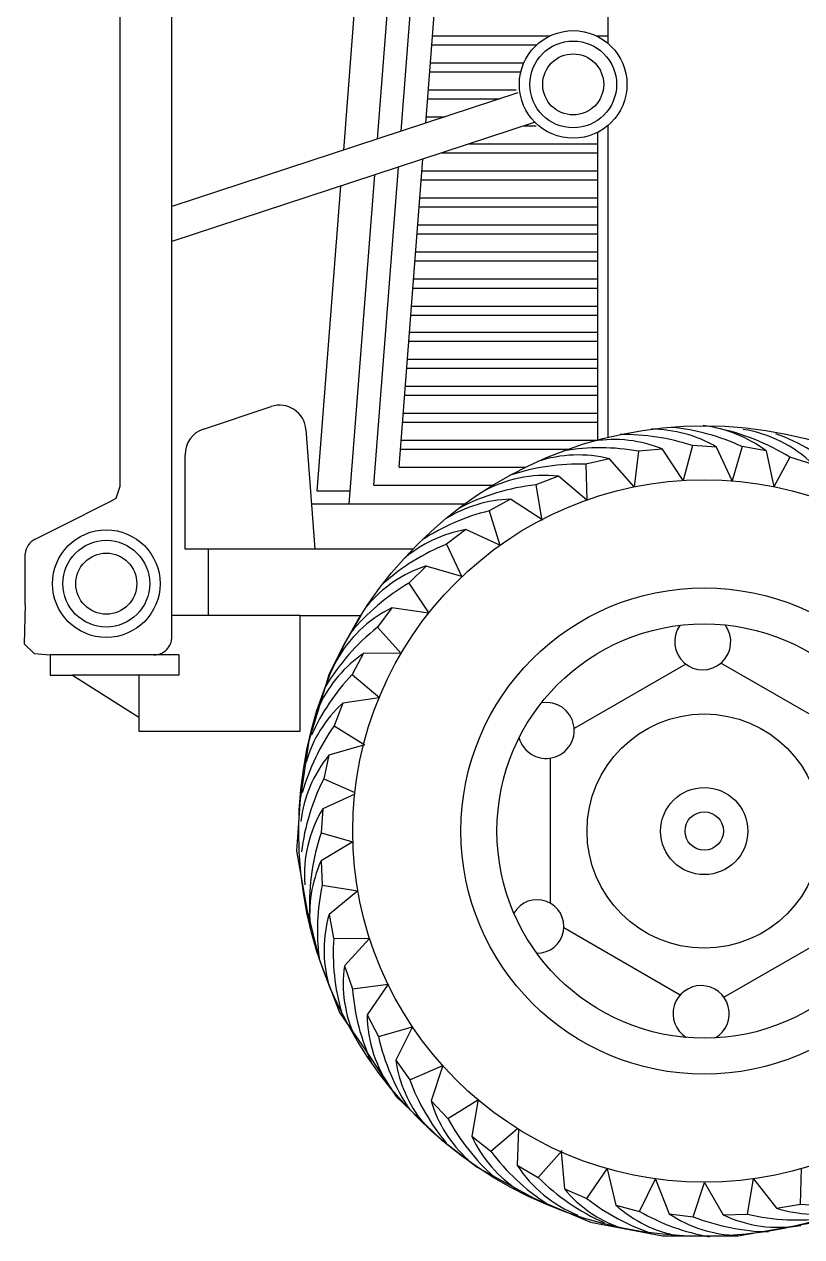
# Model space of a CAD drawing. Extents: x -121210 to 57230, y 84783 to 157800.
# Drawn here: x 24441 to 25680, y 105669 to 107601 of the extents above; entities that cross this region are included whole.
import ezdxf

# ---------------------------------------------------------------- set-up
doc = ezdxf.new("R2010")
doc.units = 0
doc.header["$MEASUREMENT"] = 0
doc.layers.get('0').update_dxf_attribs({"linetype": 'CONTINUOUS'})

# ---------------------------------------------------------------- blocks, each defined once
blk = doc.blocks.new('A$C0C516246')
for p, q in [((562.6, 1749.1), (594.8, 2164.3)), ((600.3, 1761.6), (631.5, 2164.3)), ((508.7, 1731.4), (539.4, 2128)), ((152.4, 2080), (152.4, 1195.6)), ((235.1, 956), (235.1, 2080)), ((639.4, 1774.4), (662.4, 2071.4)), ((929.9, 1901.3), (929.9, 2071.4)), ((650.2, 1913.5), (837.5, 1913.5)), ((911, 1913.5), (929.9, 1913.5)), ((649, 1899.2), (816.2, 1899.2)), ((645.7, 1856.1), (790.9, 1856.1)), ((646.8, 1870.5), (795.7, 1870.5)), ((785.9, 1822.6), (235.1, 1641.4)), ((643.5, 1827.4), (783.2, 1827.4)), ((642.4, 1813.1), (757, 1813.1)), ((640.1, 1784.4), (669.8, 1784.4)), ((812.3, 1775.4), (235.1, 1585.6)), ((795.9, 1770), (815.3, 1770)), ((912.7, 1759.6), (912.7, 1269.4)), ((929.9, 1273.8), (929.9, 1771)), ((708.6, 1741.3), (912.7, 1741.3)), ((665, 1727), (912.7, 1727)), ((556.6, 1197.5), (595.9, 1704.3)), ((596.9, 1226.2), (634.9, 1717.1)), ((517.5, 1167.1), (558.1, 1691.9)), ((632.4, 1683.9), (912.7, 1683.9)), ((633.5, 1698.3), (912.7, 1698.3)), ((466.6, 1188), (504.2, 1674.1)), ((630.1, 1655.2), (912.7, 1655.2)), ((629, 1640.9), (912.7, 1640.9)), ((626.8, 1612.2), (912.7, 1612.2)), ((625.7, 1597.8), (912.7, 1597.8)), ((623.5, 1569.1), (912.7, 1569.1)), ((622.3, 1554.8), (912.7, 1554.8)), ((619, 1511.7), (912.7, 1511.7)), ((620.1, 1526.1), (912.7, 1526.1)), ((615.7, 1468.7), (912.7, 1468.7)), ((616.8, 1483), (912.7, 1483)), ((613.6, 1441.4), (912.7, 1441.4)), ((612.4, 1427.1), (912.7, 1427.1)), ((610.2, 1398.4), (912.7, 1398.4)), ((609.1, 1384), (912.7, 1384)), ((606.9, 1355.3), (912.7, 1355.3)), ((605.8, 1341), (912.7, 1341)), ((285.5, 1287), (393.2, 1322.9)), ((602.4, 1297.9), (912.7, 1297.9)), ((603.5, 1312.3), (912.7, 1312.3)), ((448.6, 1286), (462.7, 1095.5)), ((600.2, 1269.2), (912.2, 1269.2)), ((1064, 1260.7), (1049.2, 1205.1)), ((1102.5, 1258.3), (1064, 1260.7)), ((1127.6, 1204.3), (1102.5, 1258.3)), ((1143.2, 1259), (1127.6, 1204.3)), ((1181.3, 1252.2), (1143.2, 1259)), ((256, 1095.5), (256, 1246.1)), ((599.1, 1254.9), (866.6, 1254.9)), ((932.2, 1239.5), (894.5, 1230.9)), ((971.5, 1194.9), (932.2, 1239.5)), ((978.2, 1251.8), (971.4, 1194.7)), ((1016.7, 1254.9), (978.2, 1251.8)), ((1049.2, 1205.1), (1016.7, 1254.9)), ((1181.3, 1252.2), (1193.6, 1195)), ((1219.4, 1242), (1193.6, 1195)), ((1256.2, 1230.5), (1219.4, 1242)), ((596.9, 1226.2), (798.5, 1226.2)), ((894.5, 1230.9), (896, 1173.4)), ((850.8, 1212), (814.7, 1198.1)), ((814.7, 1198.1), (824.4, 1141.4)), ((896, 1173.4), (850.8, 1212)), ((152.4, 1195.6), (146, 1176.1)), ((519.1, 1188), (466.6, 1188)), ((556.6, 1197.5), (746.2, 1197.5)), ((136.3, 1170.9), (96.7, 1151.1)), ((146, 1176.1), (136.3, 1170.9)), ((700.9, 1167.1), (457.4, 1167.1)), ((774.3, 1175.1), (740.4, 1156.7)), ((824.2, 1142.7), (774.3, 1175.1)), ((17.1, 1111.3), (96.7, 1151.1)), ((740.4, 1156.7), (757.4, 1101.7)), ((703.4, 1126.7), (672.4, 1103.5)), ((757.4, 1101.7), (703.4, 1126.7)), ((672.4, 1103.5), (697.1, 1051.6)), ((1.2, 1007.3), (1.2, 1088.2)), ((618.8, 1095.5), (256, 1095.5)), ((292.7, 1095.5), (292.7, 990)), ((640, 1068.7), (612.6, 1041.4)), ((697, 1051.8), (640, 1068.7)), ((612.6, 1041.4), (644.5, 993.5)), ((1.2, 1007.3), (0, 944.9)), ((439.3, 990), (235.1, 990)), ((439.3, 805.5), (439.3, 990)), ((439.3, 990), (536.1, 990)), ((536.1, 990), (510.4, 946.1)), ((585.6, 1002.2), (562.5, 971.2)), ((643.9, 993.6), (585.6, 1002.2)), ((562.5, 971.2), (600, 929.3)), ((0, 944.9), (15.6, 929.3)), ((15.6, 929.3), (41.3, 927.1)), ((510.4, 946.1), (485.8, 896.8)), ((540.5, 929.6), (522, 895.7)), ((600, 929.3), (540.5, 929.6)), ((246.2, 927.1), (41.3, 927.1)), ((41.3, 927.1), (41.3, 894.6)), ((246.2, 927.1), (246.2, 894.6)), ((1053.4, 912.5), (875.7, 809.9)), ((1306.3, 800.5), (1109.6, 914.1)), ((41.3, 894.6), (76.7, 894.6)), ((246.2, 894.6), (76.7, 894.6)), ((76.7, 894.6), (182.7, 827.9)), ((182.7, 894.6), (182.7, 827.9)), ((485.8, 896.8), (453, 790)), ((522, 895.7), (566, 858.7)), ((507.1, 850.4), (493.5, 814.2)), ((565, 858.5), (507.1, 850.4)), ((182.7, 827.9), (182.7, 805.5)), ((493.5, 814.2), (542.4, 783.9)), ((182.7, 805.5), (439.3, 805.5)), ((453, 790), (439.3, 696.9)), ((540.3, 783.4), (485.1, 767.4)), ((485.1, 767.4), (476.9, 729.6)), ((837.8, 762.6), (837.8, 531.5)), ((476.9, 729.6), (526.6, 707.9)), ((439.3, 696.9), (433.8, 614.8)), ((526.3, 705.1), (475.4, 682)), ((475.4, 682), (472.7, 643.5)), ((472.7, 643.5), (523.5, 629.5)), ((523.5, 629.5), (472.6, 598.7)), ((433.8, 614.8), (450.2, 521.7)), ((472.6, 598.7), (474.4, 560.1)), ((474.4, 560.1), (531.3, 551.4)), ((531.3, 551.4), (485.4, 513.7)), ((450.2, 521.7), (469.4, 442.3)), ((485.4, 513.7), (492.7, 475.7)), ((859.4, 492.5), (1044.8, 385.4)), ((1114.3, 381.5), (1302, 489.9)), ((492.7, 475.7), (550.2, 475.3)), ((550, 475.3), (509.9, 431.4)), ((469.4, 442.3), (502.2, 357.4)), ((509.9, 431.4), (522.5, 394.9)), ((522.5, 394.9), (579.5, 402.7)), ((579.5, 402.7), (546.1, 353.5)), ((502.2, 357.4), (543.3, 297.1)), ((546.1, 353.5), (563.9, 319.1)), ((563.9, 319.1), (618.1, 334.7)), ((618.1, 334.7), (591.7, 281.4)), ((543.3, 297.1), (592.5, 223.2)), ((591.7, 281.4), (613.9, 249.8)), ((613.9, 249.8), (666.5, 273)), ((666.4, 272.6), (647.9, 216.5)), ((592.5, 223.2), (663.7, 154.7)), ((647.9, 216.5), (674.4, 188.4)), ((674.4, 188.4), (723.3, 218.9)), ((723, 218.7), (712.7, 160.2)), ((663.7, 154.7), (721.1, 110.9)), ((712.7, 160.2), (743, 136.1)), ((743, 136.1), (785.7, 172.2)), ((786.9, 171.5), (785.1, 113.8)), ((818.5, 94.4), (856.7, 137.4)), ((854.9, 135.4), (860.3, 76.1)), ((721.1, 110.9), (811.5, 61.6)), ((785.1, 113.8), (818.5, 94.4)), ((895.8, 60.9), (928.5, 108.3)), ((928.5, 108.3), (942.3, 50.4)), ((1236.1, 51.7), (1238, 109.2)), ((979.6, 40.4), (1005.2, 92)), ((1005.1, 91.7), (1027.1, 36.5)), ((1065.4, 31.9), (1083.3, 86.6)), ((1083.3, 86.6), (1113, 35)), ((1151.6, 36), (1161.5, 92.3)), ((1161.5, 92.3), (1198, 45.4)), ((811.5, 61.6), (901.8, 23.3)), ((860.3, 76.1), (895.8, 60.9)), ((942.3, 50.4), (979.6, 40.4)), ((1198, 45.4), (1236.1, 51.7)), ((901.8, 23.3), (1016.7, 1.4)), ((1027.1, 36.5), (1065.4, 31.9)), ((1113, 35), (1151.6, 36)), ((1137.1, 1.4), (1273.9, 26)), ((1016.7, 1.4), (1137.1, 1.4))]:
    blk.add_line(p, q)
for centre, radius in [((874.2, 1836.1), 85.7), ((874.2, 1836.1), 69.1), ((874.2, 1836.1), 48.6), ((1082.9, 646.4), 645.8), ((1082.9, 646.4), 559.7), ((130.6, 1040.6), 85.7), ((130.6, 1040.6), 69.1), ((130.6, 1040.6), 48.6), ((1082.9, 646.4), 387.5), ((1082.9, 646.4), 330.1), ((1082.9, 646.4), 186.6), ((1082.9, 646.4), 69.4), ((1082.9, 646.4), 30.6)]:
    blk.add_circle(centre, radius)
for centre, radius, start, end in [((406.5, 1282.9), 42.1, 4.2331, 108.4483), ((299.1, 1246.1), 43.1, 108.4482, 180), ((954.5, 928.4), 349.8, 71.7615, 90.8682), ((998.4, 1081.5), 205.2, 59.5034, 90.0203), ((996.2, 941.6), 349.8, 65.1466, 84.2533), ((1057.5, 1088.6), 205.2, 52.8885, 83.4054), ((1033.8, 945.5), 349.8, 57.961, 78.9392), ((1113, 1083.7), 205.2, 45.7028, 81.0805), ((1076.2, 951.1), 349.8, 49.7553, 69.8112), ((917.2, 907.3), 349.8, 79.9672, 99.4861), ((938.9, 1065.1), 205.2, 67.709, 99.016), ((882.4, 1040.5), 205.2, 75.9488, 108.3882), ((883.6, 881.3), 349.8, 88.2069, 108.2628), ((853.8, 850.5), 349.8, 96.4126, 117.3908), ((829.9, 1007.9), 205.2, 84.1544, 119.5321), ((780.1, 970), 205.2, 91.6049, 122.1219), ((824.2, 817), 349.8, 103.8631, 122.9698), ((738.3, 924.5), 205.2, 99.8106, 131.1176), ((29.9, 1085.6), 28.7, 116.344, 174.7661), ((803.9, 779.3), 349.8, 112.0687, 131.5877), ((703.5, 873.7), 205.2, 108.0503, 140.4897), ((789.2, 739.4), 349.8, 120.3085, 140.3643), ((676.4, 818.2), 205.2, 116.256, 151.6336), ((780.3, 697.5), 349.8, 128.5141, 149.4923), ((1080.5, 948), 44.7, 144.1468, 36.78), ((206.4, 955.8), 28.7, 270, 0.4038), ((656.3, 760.2), 205.2, 124.3624, 154.8793), ((776.2, 655.4), 349.8, 136.6205, 155.7272), ((645.9, 699.3), 205.2, 132.568, 163.875), ((831.1, 806.8), 44.7, 195.7391, 99.2735), ((779.5, 612.7), 349.8, 144.8261, 164.3451), ((644.1, 637.7), 205.2, 140.8078, 173.2472), ((788.8, 571.2), 349.8, 153.0659, 173.1218), ((651.3, 576.4), 205.2, 149.0134, 184.3911), ((804, 531.1), 349.8, 161.2716, 182.2498), ((659.7, 514.5), 205.2, 155.7868, 186.3037), ((816.7, 487.6), 349.8, 168.0449, 187.1516), ((816.8, 494.4), 42.6, 269.3502, 150.1383), ((682.6, 457.1), 205.2, 163.9924, 195.2994), ((841.8, 452.9), 349.8, 176.2505, 195.7695), ((713.1, 403.6), 205.2, 172.2322, 204.6716), ((871.3, 422.3), 349.8, 184.4903, 204.5462), ((1078, 355.4), 44.7, 300.5672, 237.5122), ((751.3, 355), 205.2, 180.4378, 215.8155), ((905.2, 396), 349.8, 192.6959, 213.6741), ((794.7, 310.7), 205.2, 188.1895, 218.7064), ((941.7, 372), 349.8, 200.4476, 219.5543), ((844.8, 274.4), 205.2, 196.3951, 227.7021), ((981.4, 356.1), 349.8, 208.6532, 228.1722), ((899.2, 245.7), 205.2, 204.6349, 237.0743), ((1022.8, 346.1), 349.8, 216.893, 236.9489), ((957.5, 225.1), 205.2, 212.8405, 248.2181), ((1065.4, 342.2), 349.8, 225.0986, 246.0768), ((1017.8, 207.6), 205.2, 219.8573, 250.3743), ((1110.6, 337), 349.8, 232.1155, 251.2221), ((1268.1, 400.1), 349.8, 264.7561, 283.8628), ((1079.4, 203), 205.2, 228.0629, 259.3699), ((1152.8, 344.3), 349.8, 240.3211, 259.84), ((1259.7, 241.1), 205.2, 252.498, 283.0149), ((1140.9, 207.2), 205.2, 236.3027, 268.7421), ((1193.3, 357.5), 349.8, 248.5609, 268.6167), ((1201.3, 220.2), 205.2, 244.5083, 279.886), ((1231.7, 376.5), 349.8, 256.7665, 277.7447)]:
    blk.add_arc(centre, radius, start, end)

msp = doc.modelspace()

# ---------------------------------------------------------------- block references
msp.add_blockref('A$C0C516246', (24441.4, 105668.7))

doc.saveas('drawing.dxf')
